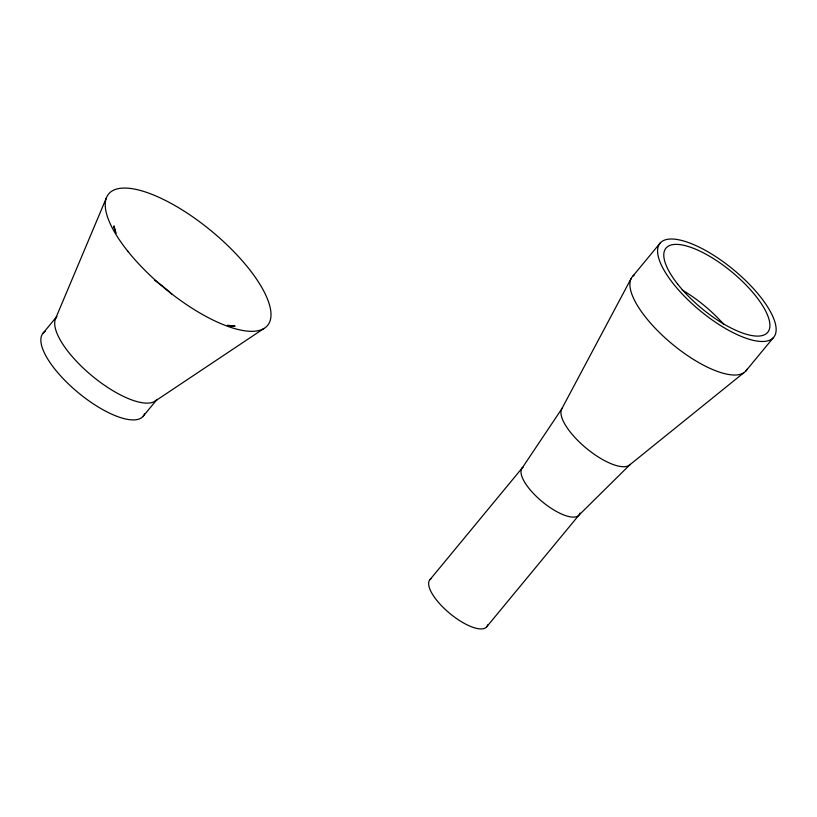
<?xml version="1.0" encoding="UTF-8"?>
<svg xmlns="http://www.w3.org/2000/svg" width="817" height="817" viewBox="0 0 817 817"><rect width="100%" height="100%" fill="white"/><g stroke="black" fill="none" stroke-linecap="round" stroke-linejoin="round"><path stroke-width="1.23" d="M55.372 319.049L106.333 197.99M631.245 278.311L561.759 408.878L521.675 468.754M42.995 333.254L56.853 316.485A65.043 23.305 39.6 0 0 92.004 375.82A65.043 23.305 39.6 0 0 157.078 399.421L143.22 416.19M632.634 276.381L660.34 242.843M430.018 579.6L522.369 467.784M486.554 626.986L578.906 515.18L630.224 464.424A44.138 15.819 39.6 0 1 585.646 447.696A44.138 15.819 39.6 0 1 562.586 407.724M745.696 371.163L773.403 337.625A73.785 26.44 39.6 0 0 704.183 249.716A73.785 26.44 39.6 0 0 673.024 283.356A73.785 26.44 39.6 0 0 773.403 337.625M629.121 465.353L743.858 372.715M154.811 401.331L264.003 328.444M230.006 325.963L235.102 326.126L227.371 325.248M113.777 226.86L116.228 233.284M115.258 231.436L113.982 225.911L115.105 230.894M487.698 624.872A36.888 13.215 39.6 0 1 450.565 614.057A36.888 13.215 39.6 0 1 430.937 578.824M580.05 513.066A36.888 13.215 39.6 0 1 542.917 502.251A36.888 13.215 39.6 0 1 523.288 467.018M747.085 369.233A73.785 26.44 39.6 0 1 671.176 343.191A73.785 26.44 39.6 0 1 634.472 274.829M682.195 289.994A66.014 23.652 39.6 0 1 723.842 324.461M154.454 280.129A57.282 20.527 39.6 0 1 172.05 294.365M144.701 413.616A65.043 23.305 39.6 0 1 78.146 392.589A65.043 23.305 39.6 0 1 45.262 331.345M677.64 284.081A66.014 23.652 39.6 0 0 767.449 332.631A66.014 23.652 39.6 0 0 705.52 253.975A66.014 23.652 39.6 0 0 677.64 284.081M127.871 251.33A103.136 36.949 39.6 0 0 267.598 325.411A103.136 36.949 39.6 0 0 168.956 202.259A103.136 36.949 39.6 0 0 127.871 251.33"/></g></svg>
